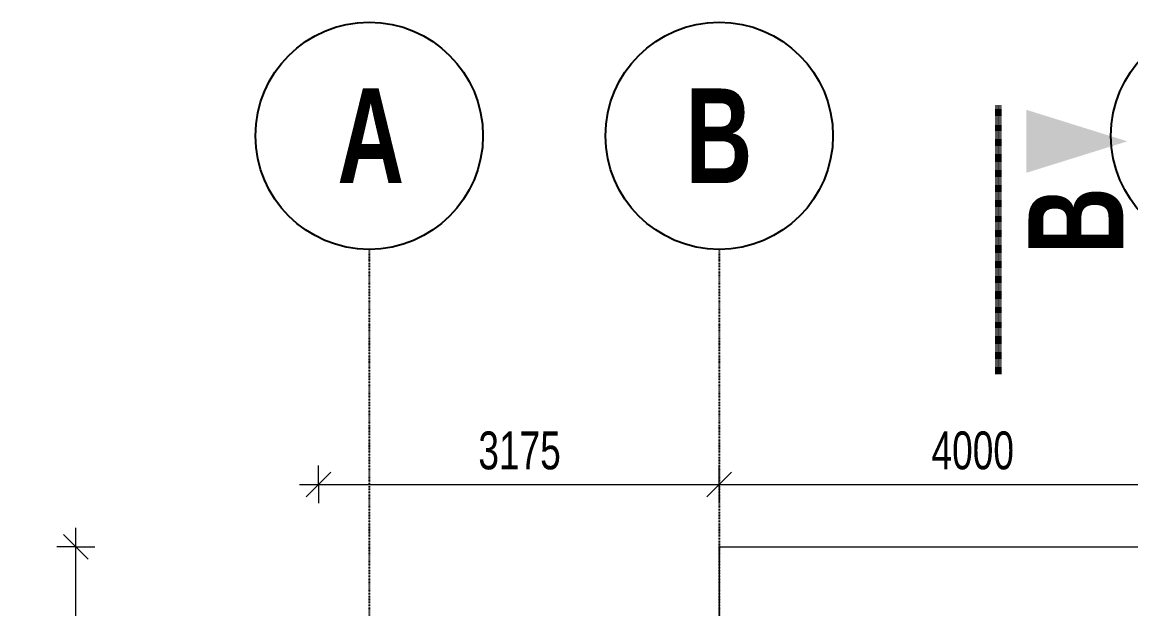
# Model space of a CAD drawing. Header units: millimetres. Extents: x 2179 to 44859, y 3478 to 159868.
# Drawn here: x 16553 to 25327, y 155220 to 159868 of the extents above; entities that cross this region are included whole.
import ezdxf

# ---------------------------------------------------------------- set-up
doc = ezdxf.new("R2010")
doc.units = ezdxf.units.MM
doc.linetypes.add('1_Čerchovaná 4_0mm', pattern=[8, 4, -2, 0, -2])
doc.linetypes.add('1_Čerchovaná 6_0mm', pattern=[12, 6, -3, 0, -3])
for name, color, linetype, lineweight in [('A-ANNO-DIMS', 7, 'Continuous', 9), ('A-ANNO-DIMS-150', 7, 'Continuous', 9), ('A-FLOR-LEVL', 7, 'Continuous', 9), ('G-ANNO-SYMB', 7, 'Continuous', 9), ('G-ANNO-SYMB-1', 7, '1_Čerchovaná 4_0mm', 100), ('G-ANNO-SYMB-2', 7, 'Continuous', 18)]:
    doc.layers.add(name, color=color, linetype=linetype, lineweight=lineweight)
for name, color, linetype, lineweight, true_color in [('S-GRID-1', 9, '1_Čerchovaná 6_0mm', 25, 0x808080), ('S-GRID-IDEN', 9, 'Continuous', 25, 0x808080), ('S-GRID-IDEN-1', 9, 'Continuous', 9, 0x808080)]:
    doc.layers.add(name, color=color, linetype=linetype, lineweight=lineweight, true_color=true_color)
doc.styles.add('Arial_1', font='arial.ttf', dxfattribs={"width": 0.7, "height": 300})
doc.styles.add('Arial_B_1', font='arialbd.ttf', dxfattribs={"width": 0.7, "height": 750})
doc.dimstyles.new('Vnitřní_-_průhledné', dxfattribs={"dimscale": 304.8, "dimtxt": 306.07782, "dimasz": 0.639764, "dimexe": 0.492126, "dimexo": 0.0625, "dimgap": 0.098425, "dimtad": 1, "dimdec": 0, "dimrnd": 5, "dimzin": 0, "dimdsep": 46, "dimtxsty": 'Arial_1', "dimblk1": 'OBLIQUE', "dimblk2": 'OBLIQUE', "dimsah": 1, "dimcen": 0.09, "dimdle": 0.492126, "dimazin": 0, "dimtfac": 1, "dimtdec": 4, "dimtix": 1, "dimtmove": 0, "dimatfit": 3, "dimfxl": 0.492126, "dimfxlon": 1, "dimtvp": 1, "dimtolj": 1, "dimtzin": 0, "dimarcsym": 2})

# ---------------------------------------------------------------- blocks, each defined once
blk = doc.blocks.new('Osnova - 6mm-307864-1NP _ stroje - KOTVÍCÍ BODY')
at = {"layer": 'S-GRID-IDEN'}
blk.add_circle((0, 0), 6, dxfattribs=at)
blk = doc.blocks.new('Řez - Velká značka-308779-1NP _ stroje - KOTVÍCÍ BODY')
at = {"layer": 'G-ANNO-SYMB'}
blk.add_hatch(color=256, dxfattribs=at).paths.add_polyline_path([(3.576, 1.5), (0.25, 1.5), (1.913, 6.822)])
blk = doc.blocks.new('DIMBLOCK27-1NP _ stroje - KOTVÍCÍ BODY')
at = {"layer": 'A-ANNO-DIMS-150'}
for p, q in [((18897.3, 156206.3), (18897.3, 156356.3)), ((22069.8, 156206.3), (22069.8, 156356.3)), ((18747.3, 156206.3), (22069.8, 156206.3)), ((18897.3, 156206.3), (18897.3, 156056.3)), ((22069.8, 156206.3), (22069.8, 156056.3))]:
    blk.add_line(p, q, dxfattribs=at)
at = {"layer": 'A-ANNO-DIMS-150', "lineweight": 18}
for p, q in [((18897.3, 156206.3), (18994.8, 156303.8)), ((22069.8, 156206.3), (22167.3, 156303.8)), ((18897.3, 156206.3), (18799.8, 156108.8)), ((22069.8, 156206.3), (21972.3, 156108.8))]:
    blk.add_line(p, q, dxfattribs=at)
at = {"layer": 'A-ANNO-DIMS-150', "color": 0, "insert": (20163.3, 156625.7), "char_height": 300, "width": 768.491, "attachment_point": 1, "line_spacing_factor": 0.941778, "style": 'Arial_1'}
blk.add_mtext('3175', dxfattribs=at)
blk = doc.blocks.new('_Oblique')
at = {"color": 0, "linetype": 'ByBlock', "lineweight": -2}
blk.add_line((-0.5, -0.5), (0.5, 0.5), dxfattribs=at)
blk = doc.blocks.new('DIMBLOCK28-1NP _ stroje - KOTVÍCÍ BODY')
at = {"layer": 'A-ANNO-DIMS-150'}
for p, q in [((22069.8, 156206.3), (22069.8, 156356.3)), ((26069.8, 156206.3), (26069.8, 156356.3)), ((22069.8, 156206.3), (26069.8, 156206.3)), ((22069.8, 156206.3), (22069.8, 156056.3)), ((26069.8, 156206.3), (26069.8, 156056.3))]:
    blk.add_line(p, q, dxfattribs=at)
at = {"layer": 'A-ANNO-DIMS-150', "lineweight": 18}
for p, q in [((22069.8, 156206.3), (22167.3, 156303.8)), ((26069.8, 156206.3), (26167.3, 156303.8)), ((22069.8, 156206.3), (21972.3, 156108.8)), ((26069.8, 156206.3), (25972.3, 156108.8))]:
    blk.add_line(p, q, dxfattribs=at)
at = {"layer": 'A-ANNO-DIMS-150', "color": 0, "insert": (23749.6, 156625.7), "char_height": 300, "width": 768.491, "attachment_point": 1, "line_spacing_factor": 0.941778, "style": 'Arial_1'}
blk.add_mtext('4000', dxfattribs=at)
blk = doc.blocks.new('DIMBLOCK39-1NP _ stroje - KOTVÍCÍ BODY')
at = {"layer": 'A-ANNO-DIMS-150'}
for p, q in [((16976.9, 153234.2), (16976.9, 155862)), ((16976.9, 155712), (16826.9, 155712)), ((16976.9, 155712), (17126.9, 155712)), ((16976.9, 153384.2), (16826.9, 153384.2)), ((16976.9, 153384.2), (17126.9, 153384.2))]:
    blk.add_line(p, q, dxfattribs=at)
at = {"layer": 'A-ANNO-DIMS-150', "lineweight": 18}
for p, q in [((16976.9, 155712), (16879.4, 155809.5)), ((16976.9, 155712), (17074.4, 155614.5)), ((16976.9, 153384.2), (16879.4, 153481.7)), ((16976.9, 153384.2), (17074.4, 153286.7))]:
    blk.add_line(p, q, dxfattribs=at)
at = {"layer": 'A-ANNO-DIMS-150', "color": 0, "insert": (16557.4, 154227.9), "char_height": 300, "width": 768.491, "attachment_point": 1, "rotation": 90, "line_spacing_factor": 0.941778, "style": 'Arial_1'}
blk.add_mtext('2330', dxfattribs=at)

msp = doc.modelspace()

# ---------------------------------------------------------------- linework, layer by layer
at = {"layer": 'A-FLOR-LEVL'}
for q in [(26069.8, 155712), (22069.8, 154026.8)]:
    msp.add_line((22069.8, 155712), q, dxfattribs=at)
at = {"layer": 'G-ANNO-SYMB-1'}
msp.add_line((24276, 159211.2), (24276, 157078.4), dxfattribs=at)
at = {"layer": 'S-GRID-1'}
for p, q in [((19299.8, 158068.3), (19299.8, 120650.8)), ((22069.8, 158068.3), (22069.8, 120650.8))]:
    msp.add_line(p, q, dxfattribs=at)

# ---------------------------------------------------------------- block references
at = {"layer": 'G-ANNO-SYMB', "xscale": 149.9999999999999, "yscale": 149.9999999999999, "zscale": 149.9999999999999, "rotation": 269.9999999999995}
msp.add_blockref('Řez - Velká značka-308779-1NP _ stroje - KOTVÍCÍ BODY', (24276, 159211.2), dxfattribs=at)
at = {"layer": 'S-GRID-IDEN', "xscale": 149.9999999999999, "yscale": 149.9999999999999, "zscale": 149.9999999999999, "rotation": 180}
for p in [(19299.8, 158968.3), (22069.8, 158968.3), (26069.8, 158968.3)]:
    msp.add_blockref('Osnova - 6mm-307864-1NP _ stroje - KOTVÍCÍ BODY', p, dxfattribs=at)

# ---------------------------------------------------------------- texts
at = {"layer": 'G-ANNO-SYMB-2', "insert": (24517.2, 158030.2), "char_height": 750, "width": 648.164, "attachment_point": 1, "rotation": 90, "style": 'Arial_B_1'}
msp.add_mtext('\\fArial|b1|i0|c238|p34|;\\W.7;B', dxfattribs=at)
at = {"layer": 'S-GRID-IDEN-1', "char_height": 750, "attachment_point": 1, "style": 'Arial_B_1'}
for s, insert, width in [('\\fArial|b1|i0|c238|p34|;\\W.7;A', (19046.9, 159342.8), 614.493), ('\\fArial|b1|i0|c238|p34|;\\W.7;B', (21802.7, 159342.8), 648.164)]:
    msp.add_mtext(s, dxfattribs=dict(at, insert=insert, width=width))

# ---------------------------------------------------------------- dimensions: what is measured, and where the dimension line sits
at = {"layer": 'A-ANNO-DIMS'}
for base, p1, p2, angle, override, picture, middle in [((22069.7795599, 156206.2765796), (18897.27956, 156056.2765796), (22069.7795599, 156356.2765796), 0, {"dimpost": '<>', "dimfxl": 3186.652829}, 'DIMBLOCK27-1NP _ stroje - KOTVÍCÍ BODY', (20483.5295599, 156389.550796)), ((26069.8, 156206.3), (22069.8, 156356.3), (26069.8, 156356.3), 0, {"dimpost": '<>', "dimfxl": 4000}, 'DIMBLOCK28-1NP _ stroje - KOTVÍCÍ BODY', (24069.8, 156389.4)), ((16976.9, 155712), (17126.9, 153384.2), (17126.9, 155712), 90, {"dimpost": '<>', "dimfxl": 2327.77258}, 'DIMBLOCK39-1NP _ stroje - KOTVÍCÍ BODY', (16793.6, 154548.1))]:
    dim = msp.add_linear_dim(base=base, p1=p1, p2=p2, angle=angle, dimstyle='Vnitřní_-_průhledné', override=override, dxfattribs=at)
    dim.commit()
    dim.dimension.update_dxf_attribs({"geometry": picture, "text_midpoint": middle})

doc.saveas('drawing.dxf')
